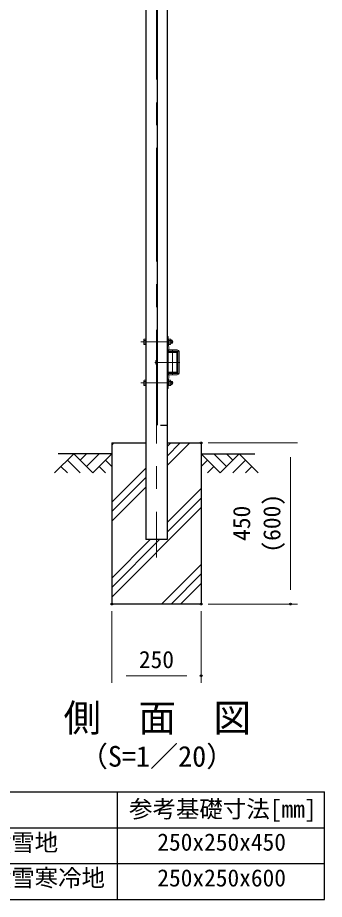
# Model space of a CAD drawing. Units: millimetres, scale not verified. Extents: x -4200 to 4200, y -2970 to 2970.
# Drawn here: x -562 to 296, y -1598 to 864 of the extents above; entities that cross this region are included whole.
import ezdxf
from ezdxf.enums import TextEntityAlignment as Align

# ---------------------------------------------------------------- set-up
doc = ezdxf.new("R2010")
doc.units = ezdxf.units.MM
doc.header["$LTSCALE"] = 10
doc.header["$PDMODE"] = 32
doc.header["$PDSIZE"] = 5
doc.linetypes.add('USER1', pattern=[50.8, 31.75, -6.35, 6.35, -6.35])
for name, color, linetype, lineweight in [('0-1_D-TTL-TXT', 7, 'Continuous', 25), ('0-2_D-BMK', 2, 'USER1', 13), ('0-3_D-DCR-HCH', 7, 'Continuous', 13), ('0-4_D-STR4', 7, 'Continuous', 25), ('0-5_D-STR1', 1, 'Continuous', 25), ('0-6_D-STR3', 3, 'Continuous', 13), ('0-7_D-BGD', 7, 'Continuous', 25), ('0-8_D-STR-DIM', 7, 'Continuous', 13), ('0-9_0', 7, 'Continuous', 25)]:
    doc.layers.add(name, color=color, linetype=linetype, lineweight=lineweight)
doc.layers.add('0-A_Defpoints', color=8, linetype='Continuous')
doc.styles.add('ＭＳ ゴシック', font='')
doc.styles.get('ＭＳ ゴシック').set_extended_font_data('MS Gothic')

msp = doc.modelspace()

# ---------------------------------------------------------------- linework, layer by layer
at = {"layer": '0-2_D-BMK'}
for p, q in [((-173.71, 1516.32), (-173.71, -643.68)), ((-217.11, -41.18), (-127.11, -41.18)), ((-128.71, -63.68), (-128.71, -133.68)), ((-178.28, -98.68), (-135.35, -98.68)), ((-148.71, -98.68), (-108.71, -98.68)), ((-217.11, -156.18), (-127.11, -156.18))]:
    msp.add_line(p, q, dxfattribs=at)
at = {"layer": '0-3_D-DCR-HCH'}
for p, q in [((-298.71, -329.74), (-292.65, -323.68)), ((-143.71, -386.88), (-80.52, -323.68)), ((-143.71, -360.36), (-107.03, -323.68)), ((-143.71, -333.84), (-133.55, -323.68)), ((-405.13, -353.68), (-458.35, -406.89)), ((-405.13, -353.68), (-351.92, -406.89)), ((-387.4, -371.42), (-369.66, -353.68)), ((-369.66, -389.16), (-334.18, -353.68)), ((-351.92, -406.89), (-298.71, -353.68)), ((4.5, -406.89), (-48.71, -353.68)), ((22.24, -389.16), (-13.24, -353.68)), ((57.71, -353.68), (4.5, -406.89)), ((40.07, -371.51), (22.24, -353.68)), ((57.71, -353.68), (110.93, -406.89)), ((-440.61, -389.16), (-422.79, -406.89)), ((-422.87, -371.42), (-387.23, -406.89)), ((-334.18, -389.16), (-316.37, -406.89)), ((-316.45, -371.42), (-298.71, -389.08)), ((-298.71, -488.84), (-203.71, -393.84)), ((-30.97, -371.42), (-48.71, -389.08)), ((-13.24, -389.16), (-31.05, -406.89)), ((75.45, -371.42), (39.81, -406.89)), ((93.19, -389.16), (75.37, -406.89)), ((-298.71, -515.36), (-203.71, -420.36)), ((-298.71, -541.88), (-203.71, -446.88)), ((-143.71, -545.98), (-48.71, -450.98)), ((-143.71, -572.49), (-48.71, -477.49)), ((-298.71, -754.01), (-48.71, -504.01)), ((-298.71, -727.49), (-164.9, -593.68)), ((-298.71, -700.98), (-191.42, -593.68)), ((-159.28, -773.68), (-48.71, -663.11)), ((-132.77, -773.68), (-48.71, -689.62)), ((-106.25, -773.68), (-48.71, -716.14))]:
    msp.add_line(p, q, dxfattribs=at)
at = {"layer": '0-4_D-STR4'}
for p, q in [((-298.71, -323.68), (-298.71, -773.68)), ((-298.71, -323.68), (-203.71, -323.68)), ((-143.71, -323.68), (-48.71, -323.68)), ((-48.71, -323.68), (-48.71, -773.68)), ((-48.71, -773.68), (-298.71, -773.68))]:
    msp.add_line(p, q, dxfattribs=at)
at = {"layer": '0-5_D-STR1'}
for p, q in [((-203.71, 1466.32), (-203.71, -593.68)), ((-171.71, 1476.32), (-171.71, -273.68)), ((-143.71, 1476.32), (-143.71, -593.68)), ((-143.71, -73.28), (-143.71, -124.08)), ((-141.41, -73.28), (-141.41, -124.08)), ((-118.31, -68.68), (-139.11, -68.68)), ((-118.31, -70.98), (-139.11, -70.98)), ((-116.01, -124.08), (-116.01, -73.28)), ((-113.71, -124.08), (-113.71, -73.28)), ((-139.11, -126.38), (-118.31, -126.38)), ((-139.11, -128.68), (-118.31, -128.68)), ((-162.71, -273.68), (-143.71, -273.68)), ((-143.71, -593.68), (-203.71, -593.68))]:
    msp.add_line(p, q, dxfattribs=at)
for centre, radius, start, end in [((-139.11, -73.28), 4.6, 90, 180), ((-139.11, -73.28), 2.3, 90, 180), ((-118.31, -73.28), 4.6, 0, 90), ((-118.31, -73.28), 2.3, 0, 90), ((-139.11, -124.08), 4.6, 180, 270), ((-139.11, -124.08), 2.3, 180, 270), ((-118.31, -124.08), 2.3, 270, 0), ((-118.31, -124.08), 4.6, 270, 0)]:
    msp.add_arc(centre, radius, start, end, dxfattribs=at)
at = {"layer": '0-6_D-STR3'}
for p, q in [((-209.01, -34.88), (-208.31, -33.68)), ((-209.01, -34.88), (-209.01, -47.48)), ((-209.01, -47.48), (-208.31, -48.69)), ((-203.71, -33.68), (-208.31, -33.68)), ((-203.71, -37.43), (-208.31, -37.43)), ((-203.71, -44.93), (-208.31, -44.93)), ((-203.71, -48.69), (-208.31, -48.69)), ((-203.71, -33.68), (-203.71, -48.69)), ((-140.51, -26.1), (-143.71, -26.2)), ((-143.71, -26.2), (-142.53, -62.54)), ((-140.51, -26.1), (-139.33, -62.43)), ((-139.78, -33.68), (-134, -33.68)), ((-139.78, -48.69), (-139.78, -33.68)), ((-139.78, -37.43), (-134, -37.43)), ((-139.78, -44.93), (-134, -44.93)), ((-139.78, -48.69), (-134, -48.69)), ((-134, -33.68), (-133.28, -34.93)), ((-134, -48.69), (-133.28, -47.43)), ((-133.28, -47.43), (-133.28, -34.93)), ((-133.28, -37.18), (-129.91, -37.18)), ((-133.28, -37.93), (-129.16, -37.93)), ((-133.28, -44.43), (-129.16, -44.43)), ((-133.28, -45.18), (-129.91, -45.18)), ((-129.91, -37.18), (-128.71, -38.38)), ((-129.91, -37.18), (-129.91, -45.18)), ((-129.91, -45.18), (-128.71, -43.98)), ((-128.71, -38.38), (-128.71, -43.98)), ((-115.31, -63.98), (-137.74, -63.98)), ((-115.31, -67.18), (-137.73, -67.18)), ((-113.71, -68.78), (-113.71, -128.58)), ((-110.51, -68.78), (-110.51, -128.58)), ((-173.24, -93.43), (-171.71, -93.43)), ((-171.71, -93.43), (-171.71, -103.93)), ((-173.24, -103.93), (-171.71, -103.93)), ((-143.71, -171.16), (-142.53, -134.83)), ((-140.51, -171.26), (-139.33, -134.93)), ((-115.31, -130.18), (-137.74, -130.18)), ((-115.31, -133.38), (-137.74, -133.38)), ((-209.01, -149.88), (-208.31, -148.68)), ((-209.01, -162.48), (-209.01, -149.88)), ((-209.01, -162.48), (-208.31, -163.69)), ((-203.71, -148.68), (-208.31, -148.68)), ((-203.71, -152.43), (-208.31, -152.43)), ((-203.71, -159.93), (-208.31, -159.93)), ((-203.71, -163.69), (-208.31, -163.69)), ((-203.71, -163.69), (-203.71, -148.68)), ((-140.51, -171.26), (-143.71, -171.16)), ((-139.78, -148.68), (-134, -148.68)), ((-139.78, -148.68), (-139.78, -163.69)), ((-139.78, -152.43), (-134, -152.43)), ((-139.78, -159.93), (-134, -159.93)), ((-139.78, -163.69), (-134, -163.69)), ((-134, -148.68), (-133.28, -149.93)), ((-134, -163.69), (-133.28, -162.43)), ((-133.28, -149.93), (-133.28, -162.43)), ((-133.28, -152.18), (-129.91, -152.18)), ((-133.28, -152.93), (-129.16, -152.93)), ((-133.28, -159.43), (-129.16, -159.43)), ((-133.28, -160.18), (-129.91, -160.18)), ((-129.91, -152.18), (-128.71, -153.38)), ((-129.91, -160.18), (-129.91, -152.18)), ((-129.91, -160.18), (-128.71, -158.98)), ((-128.71, -158.98), (-128.71, -153.38))]:
    msp.add_line(p, q, dxfattribs=at)
for centre, radius, start, end in [((-196.48, -41.18), 12.42, 162.4121, 197.5879), ((-205.57, -35.55), 3.32, 145.61585, 214.38415), ((-205.57, -46.81), 3.32, 145.61585, 214.38415), ((-136.74, -35.55), 3.32, 325.61586, 34.38414), ((-145.84, -41.18), 12.42, 342.4121, 17.5879), ((-136.74, -46.81), 3.32, 325.61585, 34.38416), ((-137.73, -62.38), 4.8, 181.86644, 270), ((-137.73, -62.38), 1.6, 181.86644, 270), ((-115.31, -68.78), 4.8, 0, 90), ((-115.31, -68.78), 1.6, 0, 90), ((-161.61, -98.68), 14, 163.92714, 196.07286), ((-173.24, -95.33), 1.9, 90, 163.92714), ((-173.24, -102.03), 1.9, 196.07286, 270), ((-137.73, -134.98), 4.8, 90, 178.13356), ((-137.73, -134.98), 1.6, 90, 178.13356), ((-115.31, -128.58), 1.6, 270, 0), ((-115.31, -128.58), 4.8, 270, 0), ((-196.48, -156.18), 12.42, 162.4121, 197.5879), ((-205.57, -150.55), 3.32, 145.61585, 214.38415), ((-205.57, -161.81), 3.32, 145.61585, 214.38415), ((-136.74, -150.55), 3.32, 325.61584, 34.38415), ((-145.84, -156.18), 12.42, 342.4121, 17.5879), ((-136.74, -161.81), 3.32, 325.61586, 34.38414)]:
    msp.add_arc(centre, radius, start, end, dxfattribs=at)
at = {"layer": '0-7_D-BGD'}
for p, q in [((-298.71, -353.68), (-448.71, -353.68)), ((-48.71, -353.68), (101.29, -353.68))]:
    msp.add_line(p, q, dxfattribs=at)
at = {"layer": '0-8_D-STR-DIM'}
for p, q in [((-28.71, -323.68), (221.29, -323.68)), ((201.29, -363.68), (201.29, -733.68)), ((-28.71, -773.68), (221.29, -773.68)), ((-298.71, -793.68), (-298.71, -993.68)), ((-48.71, -793.68), (-48.71, -993.68)), ((-258.71, -973.68), (-88.71, -973.68))]:
    msp.add_line(p, q, dxfattribs=at)
at = {"layer": '0-9_0'}
for p, q in [((-683.95, -1298.2), (296.05, -1298.2)), ((-283.95, -1298.2), (-283.95, -1598.2)), ((296.05, -1598.2), (296.05, -1298.2)), ((-683.95, -1398.2), (296.05, -1398.2)), ((-683.95, -1498.2), (296.05, -1498.2)), ((-683.95, -1598.2), (296.05, -1598.2))]:
    msp.add_line(p, q, dxfattribs=at)
at = {"layer": '0-A_Defpoints'}
for p in [(-48.71, -323.68), (-298.71, -773.68), (-48.71, -773.68), (-48.71, -773.68), (201.29, -773.68), (-48.71, -973.68)]:
    msp.add_point(p, dxfattribs=at)

# ---------------------------------------------------------------- texts
at = {"layer": '0-1_D-TTL-TXT', "style": 'ＭＳ ゴシック'}
for s, height, p in [('側  面  図', 76.98, (-433.61, -1152.97)), ('（S=1／20）', 57.7, (-388.13, -1244.95)), ('参考基礎寸法[mm]', 48.09, (-250.31, -1384.23)), ('積雪地', 48.09, (-645.48, -1477.9)), ('250x250x450', 48.09, (-171.23, -1476.65)), ('積雪寒冷地', 48.09, (-645.48, -1576.88)), ('250x250x600', 48.09, (-171.23, -1576.65))]:
    msp.add_text(s, height=height, dxfattribs=at).set_placement(p, align=Align.BOTTOM_LEFT)
at = {"layer": '0-8_D-STR-DIM', "style": 'ＭＳ ゴシック'}
for s, p in [('(600)', (187.43, -629.78)), ('450', (102.85, -597.18))]:
    msp.add_text(s, height=48.09, rotation=90, dxfattribs=at).set_placement(p, align=Align.BOTTOM_LEFT)
msp.add_text('250', height=48.09, dxfattribs=at).set_placement((-222.71, -966.93), align=Align.BOTTOM_LEFT)

doc.saveas('drawing.dxf')
